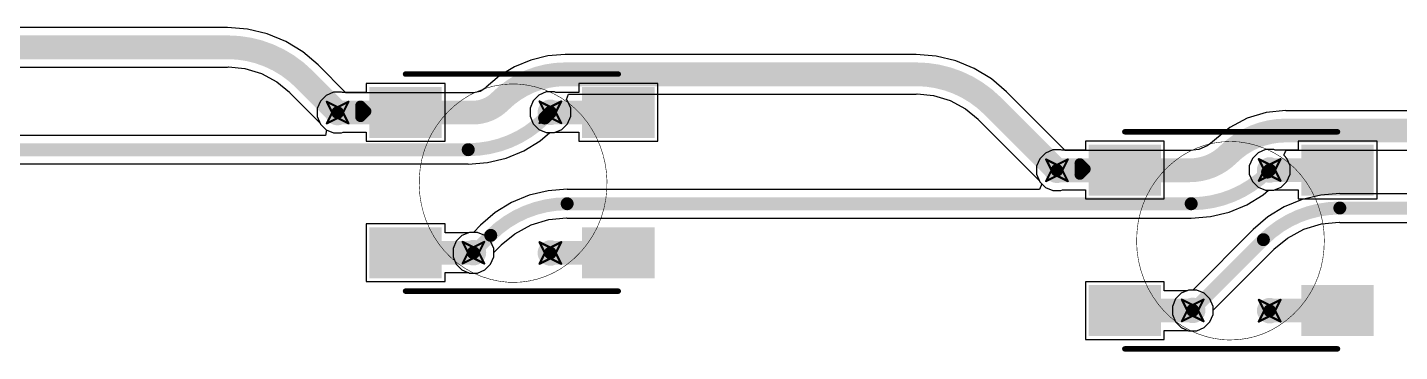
# Model space of a CAD drawing. Header units: inches. Extents: x -11 to 1110, y -7 to 455.
# Drawn here: x 395.04 to 427.29, y 300.87 to 308.49 of the extents above; entities that cross this region are included whole.
import ezdxf

# ---------------------------------------------------------------- set-up
doc = ezdxf.new("R2010")
doc.units = ezdxf.units.IN
for name, color, linetype in [('Bottom Layer', 5, 'Continuous'), ('Drill Drawing', 1, 'Continuous'), ('Mechanical 7', 56, 'Continuous'), ('Top Layer', 1, 'Continuous'), ('Top Overlay', 2, 'Continuous'), ('Top Paste', 8, 'Continuous'), ('Top Solder', 216, 'Continuous'), ('Via Holes', 16, 'Continuous')]:
    doc.layers.add(name, color=color, linetype=linetype)

msp = doc.modelspace()

# ---------------------------------------------------------------- hatches: boundary and pattern name
at = {"layer": 'Bottom Layer'}
h = msp.add_hatch(color=5, dxfattribs=at)
edge = h.paths.add_edge_path()
edge.add_arc((402.327, 306.491), 0.3, 0, 360)
h = msp.add_hatch(color=5, dxfattribs=at)
edge = h.paths.add_edge_path()
edge.add_arc((407.327, 306.498), 0.3, 0, 360)
h = msp.add_hatch(color=5, dxfattribs=at)
edge = h.paths.add_edge_path()
edge.add_arc((419.234, 305.135), 0.3, 0, 360)
h = msp.add_hatch(color=5, dxfattribs=at)
edge = h.paths.add_edge_path()
edge.add_arc((424.234, 305.142), 0.3, 0, 360)
h = msp.add_hatch(color=5, dxfattribs=at)
edge = h.paths.add_edge_path()
edge.add_arc((405.519, 303.198), 0.3, 0, 360)
h = msp.add_hatch(color=5, dxfattribs=at)
edge = h.paths.add_edge_path()
edge.add_arc((407.327, 303.191), 0.3, 0, 360)
h = msp.add_hatch(color=5, dxfattribs=at)
edge = h.paths.add_edge_path()
edge.add_arc((422.425, 301.842), 0.3, 0, 360)
h = msp.add_hatch(color=5, dxfattribs=at)
edge = h.paths.add_edge_path()
edge.add_arc((424.234, 301.835), 0.3, 0, 360)
at = {"layer": 'Top Layer'}
h = msp.add_hatch(color=1, dxfattribs=at)
edge = h.paths.add_edge_path()
edge.add_arc((402.327, 306.491), 0.3, 0, 360)
for points in [[(403.173, 306.995), (404.673, 306.995), (404.673, 305.995), (403.173, 305.995)], [(409.673, 305.995), (408.173, 305.995), (408.173, 306.995), (409.673, 306.995)], [(420.08, 305.639), (421.58, 305.639), (421.58, 304.639), (420.08, 304.639)], [(426.58, 304.639), (425.08, 304.639), (425.08, 305.639), (426.58, 305.639)], [(403.173, 303.695), (404.673, 303.695), (404.673, 302.695), (403.173, 302.695)], [(408.173, 303.695), (409.673, 303.695), (409.673, 302.695), (408.173, 302.695)], [(420.08, 302.339), (421.58, 302.339), (421.58, 301.339), (420.08, 301.339)], [(425.08, 302.339), (426.58, 302.339), (426.58, 301.339), (425.08, 301.339)]]:
    msp.add_hatch(color=1, dxfattribs=at).paths.add_polyline_path(points)
h = msp.add_hatch(color=1, dxfattribs=at)
edge = h.paths.add_edge_path()
edge.add_arc((407.327, 306.498), 0.3, 0, 360)
h = msp.add_hatch(color=1, dxfattribs=at)
edge = h.paths.add_edge_path()
edge.add_arc((419.234, 305.135), 0.3, 0, 360)
h = msp.add_hatch(color=1, dxfattribs=at)
edge = h.paths.add_edge_path()
edge.add_arc((424.234, 305.142), 0.3, 0, 360)
h = msp.add_hatch(color=1, dxfattribs=at)
edge = h.paths.add_edge_path()
edge.add_arc((405.519, 303.198), 0.3, 0, 360)
h = msp.add_hatch(color=1, dxfattribs=at)
edge = h.paths.add_edge_path()
edge.add_arc((407.327, 303.191), 0.3, 0, 360)
h = msp.add_hatch(color=1, dxfattribs=at)
edge = h.paths.add_edge_path()
edge.add_arc((422.425, 301.842), 0.3, 0, 360)
h = msp.add_hatch(color=1, dxfattribs=at)
edge = h.paths.add_edge_path()
edge.add_arc((424.234, 301.835), 0.3, 0, 360)
at = {"layer": 'Top Paste'}
for points in [[(403.173, 306.995), (404.673, 306.995), (404.673, 305.995), (403.173, 305.995)], [(409.673, 305.995), (408.173, 305.995), (408.173, 306.995), (409.673, 306.995)], [(420.08, 305.639), (421.58, 305.639), (421.58, 304.639), (420.08, 304.639)], [(426.58, 304.639), (425.08, 304.639), (425.08, 305.639), (426.58, 305.639)], [(403.173, 303.695), (404.673, 303.695), (404.673, 302.695), (403.173, 302.695)], [(408.173, 303.695), (409.673, 303.695), (409.673, 302.695), (408.173, 302.695)], [(420.08, 302.339), (421.58, 302.339), (421.58, 301.339), (420.08, 301.339)], [(425.08, 302.339), (426.58, 302.339), (426.58, 301.339), (425.08, 301.339)]]:
    msp.add_hatch(color=8, dxfattribs=at).paths.add_polyline_path(points)
at = {"layer": 'Top Solder'}
for points in [[(403.071, 307.096), (404.775, 307.096), (404.775, 305.893), (403.071, 305.893)], [(409.775, 305.893), (408.071, 305.893), (408.071, 307.096), (409.775, 307.096)], [(419.978, 305.74), (421.681, 305.74), (421.681, 304.537), (419.978, 304.537)], [(426.681, 304.537), (424.978, 304.537), (424.978, 305.74), (426.681, 305.74)], [(403.071, 303.796), (404.775, 303.796), (404.775, 302.593), (403.071, 302.593)], [(408.071, 303.796), (409.775, 303.796), (409.775, 302.593), (408.071, 302.593)], [(419.978, 302.44), (421.681, 302.44), (421.681, 301.237), (419.978, 301.237)], [(424.978, 302.44), (426.681, 302.44), (426.681, 301.237), (424.978, 301.237)]]:
    msp.add_hatch(color=216, dxfattribs=at).paths.add_polyline_path(points)
at = {"layer": 'Via Holes'}
h = msp.add_hatch(color=7, dxfattribs=at)
edge = h.paths.add_edge_path()
edge.add_arc((402.327, 306.491), 0.15, 0, 360)
h = msp.add_hatch(color=7, dxfattribs=at)
edge = h.paths.add_edge_path()
edge.add_arc((407.327, 306.498), 0.15, 0, 360)
h = msp.add_hatch(color=7, dxfattribs=at)
edge = h.paths.add_edge_path()
edge.add_arc((419.234, 305.135), 0.15, 0, 360)
h = msp.add_hatch(color=7, dxfattribs=at)
edge = h.paths.add_edge_path()
edge.add_arc((424.234, 305.142), 0.15, 0, 360)
h = msp.add_hatch(color=7, dxfattribs=at)
edge = h.paths.add_edge_path()
edge.add_arc((405.519, 303.198), 0.15, 0, 360)
h = msp.add_hatch(color=7, dxfattribs=at)
edge = h.paths.add_edge_path()
edge.add_arc((407.327, 303.191), 0.15, 0, 360)
h = msp.add_hatch(color=7, dxfattribs=at)
edge = h.paths.add_edge_path()
edge.add_arc((422.425, 301.842), 0.15, 0, 360)
h = msp.add_hatch(color=7, dxfattribs=at)
edge = h.paths.add_edge_path()
edge.add_arc((424.234, 301.835), 0.15, 0, 360)

# ---------------------------------------------------------------- linework, layer by layer
at = {"layer": 'Bottom Layer'}
for p, q in [((399.741, 308.492), (390.571, 308.492)), ((400.211, 308.455), (399.741, 308.492)), ((399.741, 308.492), (399.741, 308.492)), ((400.67, 308.345), (400.211, 308.455)), ((401.106, 308.165), (400.67, 308.345)), ((401.508, 307.918), (401.106, 308.165)), ((401.867, 307.612), (401.508, 307.918)), ((406.865, 307.727), (406.484, 307.569)), ((407.267, 307.824), (406.865, 307.727)), ((407.672, 307.856), (407.267, 307.824)), ((407.679, 307.857), (407.672, 307.856)), ((415.926, 307.857), (407.679, 307.857)), ((416.396, 307.82), (415.926, 307.857)), ((415.926, 307.857), (415.926, 307.857)), ((416.855, 307.71), (416.396, 307.82)), ((417.291, 307.53), (416.855, 307.71)), ((391.01, 307.56), (399.741, 307.56)), ((399.741, 307.56), (399.762, 307.564)), ((399.762, 307.564), (400.147, 307.526)), ((400.147, 307.526), (400.537, 307.408)), ((400.537, 307.408), (400.897, 307.215)), ((401.867, 307.611), (401.867, 307.612)), ((402.52, 306.958), (401.867, 307.611)), ((406.131, 307.353), (405.822, 307.089)), ((406.484, 307.569), (406.131, 307.353)), ((417.693, 307.283), (417.291, 307.53)), ((400.897, 307.215), (401.195, 306.97)), ((405.81, 307.075), (405.677, 306.986)), ((405.816, 307.085), (405.81, 307.075)), ((405.822, 307.089), (405.816, 307.085)), ((418.052, 306.977), (417.693, 307.283)), ((401.195, 306.97), (401.207, 306.952)), ((401.207, 306.952), (401.911, 306.249)), ((405.508, 306.958), (402.52, 306.958)), ((405.52, 306.955), (405.508, 306.958)), ((405.677, 306.986), (405.52, 306.955)), ((407.704, 306.798), (407.756, 306.925)), ((407.732, 306.769), (407.704, 306.798)), ((407.805, 306.593), (407.732, 306.769)), ((407.756, 306.925), (415.926, 306.925)), ((415.926, 306.925), (415.947, 306.929)), ((415.947, 306.929), (416.332, 306.891)), ((416.332, 306.891), (416.722, 306.773)), ((416.722, 306.773), (417.082, 306.58)), ((418.052, 306.976), (418.052, 306.977)), ((419.427, 305.601), (418.052, 306.976)), ((407.732, 306.228), (407.805, 306.403)), ((407.805, 306.403), (407.805, 306.593)), ((417.082, 306.58), (417.381, 306.335)), ((424.151, 306.493), (423.705, 306.358)), ((424.615, 306.539), (424.151, 306.493)), ((424.615, 306.536), (424.615, 306.539)), ((435.743, 306.536), (424.615, 306.536)), ((401.911, 306.249), (401.922, 306.221)), ((401.922, 306.221), (402.057, 306.086)), ((402.065, 306.083), (402.039, 305.956)), ((402.057, 306.086), (402.065, 306.083)), ((407.422, 306.02), (407.598, 306.093)), ((407.598, 306.093), (407.732, 306.228)), ((417.381, 306.335), (417.393, 306.317)), ((417.393, 306.317), (418.817, 304.893)), ((423.294, 306.138), (422.934, 305.843)), ((423.705, 306.358), (423.294, 306.138)), ((402.039, 305.956), (391.4, 305.956)), ((406.704, 305.594), (407.089, 305.83)), ((407.089, 305.83), (407.311, 306.02)), ((407.311, 306.02), (407.422, 306.02)), ((422.84, 305.763), (422.768, 305.708)), ((422.934, 305.843), (422.84, 305.763)), ((422.934, 305.843), (422.934, 305.843)), ((405.847, 305.316), (406.286, 305.421)), ((406.286, 305.421), (406.704, 305.594)), ((422.358, 305.601), (419.427, 305.601)), ((422.368, 305.599), (422.358, 305.601)), ((422.57, 305.626), (422.368, 305.599)), ((422.768, 305.708), (422.57, 305.626)), ((424.573, 305.479), (424.576, 305.504)), ((424.639, 305.413), (424.573, 305.479)), ((424.576, 305.504), (424.603, 305.574)), ((424.603, 305.574), (424.627, 305.604)), ((424.627, 305.604), (435.828, 305.604)), ((424.712, 305.237), (424.639, 305.413)), ((391.4, 305.283), (405.396, 305.283)), ((405.396, 305.28), (405.847, 305.316)), ((405.396, 305.283), (405.396, 305.28)), ((424.712, 305.047), (424.712, 305.237)), ((418.817, 304.893), (418.829, 304.864)), ((418.88, 304.813), (418.828, 304.686)), ((418.829, 304.864), (418.88, 304.813)), ((424.505, 304.737), (424.639, 304.871)), ((424.639, 304.871), (424.712, 305.047)), ((406.832, 304.548), (406.415, 304.375)), ((407.272, 304.653), (406.832, 304.548)), ((407.722, 304.688), (407.272, 304.653)), ((407.722, 304.686), (407.722, 304.688)), ((418.828, 304.686), (407.722, 304.686)), ((423.696, 304.324), (424.082, 304.56)), ((424.082, 304.56), (424.203, 304.664)), ((424.203, 304.664), (424.329, 304.664)), ((424.329, 304.664), (424.505, 304.737)), ((424.994, 304.446), (424.576, 304.273)), ((425.433, 304.551), (424.994, 304.446)), ((425.883, 304.587), (425.433, 304.551)), ((425.883, 304.584), (425.883, 304.587)), ((439.004, 304.584), (425.883, 304.584)), ((406.03, 304.139), (405.686, 303.845)), ((406.415, 304.375), (406.03, 304.139)), ((422.84, 304.046), (423.279, 304.151)), ((423.279, 304.151), (423.696, 304.324)), ((424.576, 304.273), (424.191, 304.037)), ((405.688, 303.844), (405.52, 303.676)), ((405.686, 303.845), (405.688, 303.844)), ((406.495, 303.645), (406.877, 303.849)), ((406.877, 303.849), (407.291, 303.975)), ((407.291, 303.975), (407.707, 304.016)), ((407.707, 304.016), (407.722, 304.013)), ((407.722, 304.013), (422.389, 304.013)), ((422.389, 304.01), (422.84, 304.046)), ((422.389, 304.013), (422.389, 304.01)), ((424.191, 304.037), (423.847, 303.744)), ((425.038, 303.747), (425.452, 303.873)), ((425.452, 303.873), (425.868, 303.914)), ((425.868, 303.914), (425.883, 303.911)), ((425.883, 303.911), (439.004, 303.911)), ((405.248, 303.603), (405.114, 303.469)), ((405.424, 303.676), (405.248, 303.603)), ((405.52, 303.676), (405.424, 303.676)), ((406.172, 303.38), (406.495, 303.645)), ((423.849, 303.742), (422.427, 302.32)), ((423.847, 303.744), (423.849, 303.742)), ((424.334, 303.278), (424.657, 303.543)), ((424.657, 303.543), (425.038, 303.747)), ((405.114, 303.469), (405.041, 303.293)), ((405.041, 303.293), (405.041, 303.103)), ((405.996, 303.2), (406.164, 303.367)), ((405.996, 303.103), (405.996, 303.2)), ((406.164, 303.367), (406.172, 303.38)), ((422.903, 301.844), (424.325, 303.266)), ((424.325, 303.266), (424.334, 303.278)), ((405.041, 303.103), (405.114, 302.928)), ((405.114, 302.928), (405.248, 302.793)), ((405.789, 302.793), (405.924, 302.928)), ((405.924, 302.928), (405.996, 303.103)), ((405.248, 302.793), (405.424, 302.72)), ((405.424, 302.72), (405.614, 302.72)), ((405.614, 302.72), (405.789, 302.793)), ((422.155, 302.247), (422.02, 302.113)), ((422.33, 302.32), (422.155, 302.247)), ((422.427, 302.32), (422.33, 302.32)), ((422.02, 302.113), (421.947, 301.937)), ((421.947, 301.937), (421.947, 301.747)), ((421.947, 301.747), (422.02, 301.571)), ((422.02, 301.571), (422.155, 301.437)), ((422.696, 301.437), (422.83, 301.571)), ((422.83, 301.571), (422.903, 301.747)), ((422.903, 301.747), (422.903, 301.844)), ((422.155, 301.437), (422.33, 301.364)), ((422.33, 301.364), (422.52, 301.364)), ((422.52, 301.364), (422.696, 301.437))]:
    msp.add_line(p, q, dxfattribs=at)
for points in [[(390.571, 308.026, 0.559, 0.559, 0), (399.741, 308.026, 0.559, 0.559, 0)], [(399.741, 308.026, 0.559, 0.559, -0.198912), (401.537, 307.282, 0.559, 0.559, 0)], [(406.146, 306.756, 0.559, 0.559, -0.198912), (407.679, 307.391, 0.559, 0.559, 0)], [(407.679, 307.391, 0.559, 0.559, 0), (415.926, 307.391, 0.559, 0.559, 0)], [(415.926, 307.391, 0.559, 0.559, -0.198912), (417.722, 306.647, 0.559, 0.559, 0)], [(401.537, 307.282, 0.559, 0.559, 0), (402.327, 306.491, 0.559, 0.559, 0)], [(406.146, 306.756, 0.559, 0.559, -0.198912), (405.508, 306.491, 0.559, 0.559, 0)], [(402.327, 306.491, 0.559, 0.559, 0), (405.508, 306.491, 0.559, 0.559, 0)], [(417.722, 306.647, 0.559, 0.559, 0), (419.234, 305.135, 0.559, 0.559, 0)], [(407.193, 306.363, 0.305, 0.305, -0.198912), (405.396, 305.619, 0.305, 0.305, 0)], [(407.193, 306.363, 0.305, 0.305, 0), (407.327, 306.498, 0.305, 0.305, 0)], [(423.266, 305.511, 0.559, 0.559, -0.198912), (424.615, 306.07, 0.559, 0.559, 0)], [(424.615, 306.07, 0.559, 0.559, 0), (435.828, 306.07, 0.559, 0.559, 0)], [(391.4, 305.619, 0.305, 0.305, 0), (405.396, 305.619, 0.305, 0.305, 0)], [(423.266, 305.511, 0.559, 0.559, -0.198912), (422.358, 305.135, 0.559, 0.559, 0)], [(419.234, 305.135, 0.559, 0.559, 0), (422.358, 305.135, 0.559, 0.559, 0)], [(424.185, 305.093, 0.305, 0.305, -0.198912), (422.389, 304.349, 0.305, 0.305, 0)], [(424.185, 305.093, 0.305, 0.305, 0), (424.234, 305.142, 0.305, 0.305, 0)], [(405.926, 303.605, 0.305, 0.305, -0.198912), (407.722, 304.349, 0.305, 0.305, 0)], [(407.722, 304.349, 0.305, 0.305, 0), (422.389, 304.349, 0.305, 0.305, 0)], [(424.087, 303.504, 0.305, 0.305, -0.198912), (425.883, 304.248, 0.305, 0.305, 0)], [(425.883, 304.248, 0.305, 0.305, 0), (439.004, 304.248, 0.305, 0.305, 0)], [(405.519, 303.198, 0.305, 0.305, 0), (405.926, 303.605, 0.305, 0.305, 0)], [(422.425, 301.842, 0.305, 0.305, 0), (424.087, 303.504, 0.305, 0.305, 0)]]:
    msp.add_lwpolyline(points, format="xyseb", dxfattribs=at)
for points in [[(399.601, 308.026, 0.279, 0.279, 1), (399.881, 308.026, 0.279, 0.279, 1)], [(399.601, 308.026, 0.279, 0.279, 1), (399.881, 308.026, 0.279, 0.279, 1)], [(407.539, 307.391, 0.279, 0.279, 1), (407.819, 307.391, 0.279, 0.279, 1)], [(407.539, 307.391, 0.279, 0.279, 1), (407.819, 307.391, 0.279, 0.279, 1)], [(415.786, 307.391, 0.279, 0.279, 1), (416.066, 307.391, 0.279, 0.279, 1)], [(415.786, 307.391, 0.279, 0.279, 1), (416.066, 307.391, 0.279, 0.279, 1)], [(401.397, 307.282, 0.279, 0.279, 1), (401.677, 307.282, 0.279, 0.279, 1)], [(401.397, 307.282, 0.279, 0.279, 1), (401.677, 307.282, 0.279, 0.279, 1)], [(406.006, 306.756, 0.279, 0.279, 1), (406.286, 306.756, 0.279, 0.279, 1)], [(406.006, 306.756, 0.279, 0.279, 1), (406.286, 306.756, 0.279, 0.279, 1)], [(402.188, 306.491, 0.279, 0.279, 1), (402.467, 306.491, 0.279, 0.279, 1)], [(402.188, 306.491, 0.279, 0.279, 1), (402.467, 306.491, 0.279, 0.279, 1)], [(405.368, 306.491, 0.279, 0.279, 1), (405.647, 306.491, 0.279, 0.279, 1)], [(405.368, 306.491, 0.279, 0.279, 1), (405.647, 306.491, 0.279, 0.279, 1)], [(417.582, 306.647, 0.279, 0.279, 1), (417.862, 306.647, 0.279, 0.279, 1)], [(417.582, 306.647, 0.279, 0.279, 1), (417.862, 306.647, 0.279, 0.279, 1)], [(407.116, 306.363, 0.152, 0.152, 1), (407.269, 306.363, 0.152, 0.152, 1)], [(407.116, 306.363, 0.152, 0.152, 1), (407.269, 306.363, 0.152, 0.152, 1)], [(407.251, 306.498, 0.152, 0.152, 1), (407.404, 306.498, 0.152, 0.152, 1)], [(424.475, 306.07, 0.279, 0.279, 1), (424.754, 306.07, 0.279, 0.279, 1)], [(424.475, 306.07, 0.279, 0.279, 1), (424.754, 306.07, 0.279, 0.279, 1)], [(405.32, 305.619, 0.152, 0.152, 1), (405.473, 305.619, 0.152, 0.152, 1)], [(405.32, 305.619, 0.152, 0.152, 1), (405.473, 305.619, 0.152, 0.152, 1)], [(423.126, 305.511, 0.279, 0.279, 1), (423.405, 305.511, 0.279, 0.279, 1)], [(423.126, 305.511, 0.279, 0.279, 1), (423.405, 305.511, 0.279, 0.279, 1)], [(419.094, 305.135, 0.279, 0.279, 1), (419.374, 305.135, 0.279, 0.279, 1)], [(419.094, 305.135, 0.279, 0.279, 1), (419.374, 305.135, 0.279, 0.279, 1)], [(422.218, 305.135, 0.279, 0.279, 1), (422.497, 305.135, 0.279, 0.279, 1)], [(422.218, 305.135, 0.279, 0.279, 1), (422.497, 305.135, 0.279, 0.279, 1)], [(424.109, 305.093, 0.152, 0.152, 1), (424.262, 305.093, 0.152, 0.152, 1)], [(424.109, 305.093, 0.152, 0.152, 1), (424.262, 305.093, 0.152, 0.152, 1)], [(424.158, 305.142, 0.152, 0.152, 1), (424.31, 305.142, 0.152, 0.152, 1)], [(407.646, 304.349, 0.152, 0.152, 1), (407.798, 304.349, 0.152, 0.152, 1)], [(407.646, 304.349, 0.152, 0.152, 1), (407.798, 304.349, 0.152, 0.152, 1)], [(422.313, 304.349, 0.152, 0.152, 1), (422.466, 304.349, 0.152, 0.152, 1)], [(422.313, 304.349, 0.152, 0.152, 1), (422.466, 304.349, 0.152, 0.152, 1)], [(425.807, 304.248, 0.152, 0.152, 1), (425.959, 304.248, 0.152, 0.152, 1)], [(425.807, 304.248, 0.152, 0.152, 1), (425.959, 304.248, 0.152, 0.152, 1)], [(405.85, 303.605, 0.152, 0.152, 1), (406.002, 303.605, 0.152, 0.152, 1)], [(405.85, 303.605, 0.152, 0.152, 1), (406.002, 303.605, 0.152, 0.152, 1)], [(424.011, 303.504, 0.152, 0.152, 1), (424.163, 303.504, 0.152, 0.152, 1)], [(424.011, 303.504, 0.152, 0.152, 1), (424.163, 303.504, 0.152, 0.152, 1)], [(405.442, 303.198, 0.152, 0.152, 1), (405.595, 303.198, 0.152, 0.152, 1)], [(422.349, 301.842, 0.152, 0.152, 1), (422.501, 301.842, 0.152, 0.152, 1)]]:
    msp.add_lwpolyline(points, format="xyseb", close=True, dxfattribs=at)
at = {"layer": 'Drill Drawing'}
for points in [[(402.073, 306.745, 0.0508, 0.0508, 0), (402.327, 306.618, 0.0508, 0.0508, 0)], [(402.073, 306.745, 0.0508, 0.0508, 0), (402.2, 306.491, 0.0508, 0.0508, 0)], [(402.327, 306.618, 0.0508, 0.0508, 0), (402.581, 306.745, 0.0508, 0.0508, 0)], [(402.454, 306.491, 0.0508, 0.0508, 0), (402.581, 306.745, 0.0508, 0.0508, 0)], [(407.073, 306.752, 0.0508, 0.0508, 0), (407.327, 306.625, 0.0508, 0.0508, 0)], [(407.073, 306.752, 0.0508, 0.0508, 0), (407.2, 306.498, 0.0508, 0.0508, 0)], [(407.327, 306.625, 0.0508, 0.0508, 0), (407.581, 306.752, 0.0508, 0.0508, 0)], [(407.454, 306.498, 0.0508, 0.0508, 0), (407.581, 306.752, 0.0508, 0.0508, 0)], [(402.073, 306.237, 0.0508, 0.0508, 0), (402.2, 306.491, 0.0508, 0.0508, 0)], [(402.073, 306.237, 0.0508, 0.0508, 0), (402.327, 306.364, 0.0508, 0.0508, 0)], [(402.327, 306.364, 0.0508, 0.0508, 0), (402.581, 306.237, 0.0508, 0.0508, 0)], [(402.454, 306.491, 0.0508, 0.0508, 0), (402.581, 306.237, 0.0508, 0.0508, 0)], [(407.073, 306.244, 0.0508, 0.0508, 0), (407.2, 306.498, 0.0508, 0.0508, 0)], [(407.073, 306.244, 0.0508, 0.0508, 0), (407.327, 306.371, 0.0508, 0.0508, 0)], [(407.327, 306.371, 0.0508, 0.0508, 0), (407.581, 306.244, 0.0508, 0.0508, 0)], [(407.454, 306.498, 0.0508, 0.0508, 0), (407.581, 306.244, 0.0508, 0.0508, 0)], [(418.98, 305.389, 0.0508, 0.0508, 0), (419.234, 305.262, 0.0508, 0.0508, 0)], [(418.98, 305.389, 0.0508, 0.0508, 0), (419.107, 305.135, 0.0508, 0.0508, 0)], [(419.234, 305.262, 0.0508, 0.0508, 0), (419.488, 305.389, 0.0508, 0.0508, 0)], [(419.361, 305.135, 0.0508, 0.0508, 0), (419.488, 305.389, 0.0508, 0.0508, 0)], [(423.98, 305.396, 0.0508, 0.0508, 0), (424.234, 305.269, 0.0508, 0.0508, 0)], [(423.98, 305.396, 0.0508, 0.0508, 0), (424.107, 305.142, 0.0508, 0.0508, 0)], [(424.234, 305.269, 0.0508, 0.0508, 0), (424.488, 305.396, 0.0508, 0.0508, 0)], [(424.361, 305.142, 0.0508, 0.0508, 0), (424.488, 305.396, 0.0508, 0.0508, 0)], [(418.98, 304.881, 0.0508, 0.0508, 0), (419.107, 305.135, 0.0508, 0.0508, 0)], [(419.361, 305.135, 0.0508, 0.0508, 0), (419.488, 304.881, 0.0508, 0.0508, 0)], [(423.98, 304.888, 0.0508, 0.0508, 0), (424.107, 305.142, 0.0508, 0.0508, 0)], [(424.361, 305.142, 0.0508, 0.0508, 0), (424.488, 304.888, 0.0508, 0.0508, 0)], [(418.98, 304.881, 0.0508, 0.0508, 0), (419.234, 305.008, 0.0508, 0.0508, 0)], [(419.234, 305.008, 0.0508, 0.0508, 0), (419.488, 304.881, 0.0508, 0.0508, 0)], [(423.98, 304.888, 0.0508, 0.0508, 0), (424.234, 305.015, 0.0508, 0.0508, 0)], [(424.234, 305.015, 0.0508, 0.0508, 0), (424.488, 304.888, 0.0508, 0.0508, 0)], [(405.265, 303.452, 0.0508, 0.0508, 0), (405.519, 303.325, 0.0508, 0.0508, 0)], [(405.265, 303.452, 0.0508, 0.0508, 0), (405.392, 303.198, 0.0508, 0.0508, 0)], [(405.519, 303.325, 0.0508, 0.0508, 0), (405.773, 303.452, 0.0508, 0.0508, 0)], [(405.646, 303.198, 0.0508, 0.0508, 0), (405.773, 303.452, 0.0508, 0.0508, 0)], [(405.265, 302.944, 0.0508, 0.0508, 0), (405.392, 303.198, 0.0508, 0.0508, 0)], [(405.646, 303.198, 0.0508, 0.0508, 0), (405.773, 302.944, 0.0508, 0.0508, 0)], [(407.073, 303.445, 0.0508, 0.0508, 0), (407.327, 303.318, 0.0508, 0.0508, 0)], [(407.073, 303.445, 0.0508, 0.0508, 0), (407.2, 303.191, 0.0508, 0.0508, 0)], [(407.073, 302.937, 0.0508, 0.0508, 0), (407.2, 303.191, 0.0508, 0.0508, 0)], [(407.327, 303.318, 0.0508, 0.0508, 0), (407.581, 303.445, 0.0508, 0.0508, 0)], [(407.454, 303.191, 0.0508, 0.0508, 0), (407.581, 303.445, 0.0508, 0.0508, 0)], [(407.454, 303.191, 0.0508, 0.0508, 0), (407.581, 302.937, 0.0508, 0.0508, 0)], [(405.265, 302.944, 0.0508, 0.0508, 0), (405.519, 303.071, 0.0508, 0.0508, 0)], [(405.519, 303.071, 0.0508, 0.0508, 0), (405.773, 302.944, 0.0508, 0.0508, 0)], [(407.073, 302.937, 0.0508, 0.0508, 0), (407.327, 303.064, 0.0508, 0.0508, 0)], [(407.327, 303.064, 0.0508, 0.0508, 0), (407.581, 302.937, 0.0508, 0.0508, 0)], [(422.171, 302.096, 0.0508, 0.0508, 0), (422.425, 301.969, 0.0508, 0.0508, 0)], [(422.171, 302.096, 0.0508, 0.0508, 0), (422.298, 301.842, 0.0508, 0.0508, 0)], [(422.171, 301.588, 0.0508, 0.0508, 0), (422.298, 301.842, 0.0508, 0.0508, 0)], [(422.425, 301.969, 0.0508, 0.0508, 0), (422.679, 302.096, 0.0508, 0.0508, 0)], [(422.552, 301.842, 0.0508, 0.0508, 0), (422.679, 302.096, 0.0508, 0.0508, 0)], [(422.552, 301.842, 0.0508, 0.0508, 0), (422.679, 301.588, 0.0508, 0.0508, 0)], [(423.98, 302.089, 0.0508, 0.0508, 0), (424.234, 301.962, 0.0508, 0.0508, 0)], [(423.98, 302.089, 0.0508, 0.0508, 0), (424.107, 301.835, 0.0508, 0.0508, 0)], [(424.234, 301.962, 0.0508, 0.0508, 0), (424.488, 302.089, 0.0508, 0.0508, 0)], [(424.361, 301.835, 0.0508, 0.0508, 0), (424.488, 302.089, 0.0508, 0.0508, 0)], [(422.171, 301.588, 0.0508, 0.0508, 0), (422.425, 301.715, 0.0508, 0.0508, 0)], [(422.425, 301.715, 0.0508, 0.0508, 0), (422.679, 301.588, 0.0508, 0.0508, 0)], [(423.98, 301.581, 0.0508, 0.0508, 0), (424.107, 301.835, 0.0508, 0.0508, 0)], [(423.98, 301.581, 0.0508, 0.0508, 0), (424.234, 301.708, 0.0508, 0.0508, 0)], [(424.234, 301.708, 0.0508, 0.0508, 0), (424.488, 301.581, 0.0508, 0.0508, 0)], [(424.361, 301.835, 0.0508, 0.0508, 0), (424.488, 301.581, 0.0508, 0.0508, 0)]]:
    msp.add_lwpolyline(points, format="xyseb", dxfattribs=at)
for points in [[(402.061, 306.745, 0.0254, 0.0254, 1), (402.086, 306.745, 0.0254, 0.0254, 1)], [(402.061, 306.745, 0.0254, 0.0254, 1), (402.086, 306.745, 0.0254, 0.0254, 1)], [(402.569, 306.745, 0.0254, 0.0254, 1), (402.594, 306.745, 0.0254, 0.0254, 1)], [(402.569, 306.745, 0.0254, 0.0254, 1), (402.594, 306.745, 0.0254, 0.0254, 1)], [(407.061, 306.752, 0.0254, 0.0254, 1), (407.086, 306.752, 0.0254, 0.0254, 1)], [(407.061, 306.752, 0.0254, 0.0254, 1), (407.086, 306.752, 0.0254, 0.0254, 1)], [(407.569, 306.752, 0.0254, 0.0254, 1), (407.594, 306.752, 0.0254, 0.0254, 1)], [(407.569, 306.752, 0.0254, 0.0254, 1), (407.594, 306.752, 0.0254, 0.0254, 1)], [(402.188, 306.491, 0.0254, 0.0254, 1), (402.213, 306.491, 0.0254, 0.0254, 1)], [(402.188, 306.491, 0.0254, 0.0254, 1), (402.213, 306.491, 0.0254, 0.0254, 1)], [(402.315, 306.618, 0.0254, 0.0254, 1), (402.34, 306.618, 0.0254, 0.0254, 1)], [(402.315, 306.618, 0.0254, 0.0254, 1), (402.34, 306.618, 0.0254, 0.0254, 1)], [(402.315, 306.364, 0.0254, 0.0254, 1), (402.34, 306.364, 0.0254, 0.0254, 1)], [(402.315, 306.364, 0.0254, 0.0254, 1), (402.34, 306.364, 0.0254, 0.0254, 1)], [(402.442, 306.491, 0.0254, 0.0254, 1), (402.467, 306.491, 0.0254, 0.0254, 1)], [(402.442, 306.491, 0.0254, 0.0254, 1), (402.467, 306.491, 0.0254, 0.0254, 1)], [(407.188, 306.498, 0.0254, 0.0254, 1), (407.213, 306.498, 0.0254, 0.0254, 1)], [(407.188, 306.498, 0.0254, 0.0254, 1), (407.213, 306.498, 0.0254, 0.0254, 1)], [(407.315, 306.625, 0.0254, 0.0254, 1), (407.34, 306.625, 0.0254, 0.0254, 1)], [(407.315, 306.625, 0.0254, 0.0254, 1), (407.34, 306.625, 0.0254, 0.0254, 1)], [(407.315, 306.371, 0.0254, 0.0254, 1), (407.34, 306.371, 0.0254, 0.0254, 1)], [(407.315, 306.371, 0.0254, 0.0254, 1), (407.34, 306.371, 0.0254, 0.0254, 1)], [(407.442, 306.498, 0.0254, 0.0254, 1), (407.467, 306.498, 0.0254, 0.0254, 1)], [(407.442, 306.498, 0.0254, 0.0254, 1), (407.467, 306.498, 0.0254, 0.0254, 1)], [(402.061, 306.237, 0.0254, 0.0254, 1), (402.086, 306.237, 0.0254, 0.0254, 1)], [(402.061, 306.237, 0.0254, 0.0254, 1), (402.086, 306.237, 0.0254, 0.0254, 1)], [(402.569, 306.237, 0.0254, 0.0254, 1), (402.594, 306.237, 0.0254, 0.0254, 1)], [(402.569, 306.237, 0.0254, 0.0254, 1), (402.594, 306.237, 0.0254, 0.0254, 1)], [(407.061, 306.244, 0.0254, 0.0254, 1), (407.086, 306.244, 0.0254, 0.0254, 1)], [(407.061, 306.244, 0.0254, 0.0254, 1), (407.086, 306.244, 0.0254, 0.0254, 1)], [(407.569, 306.244, 0.0254, 0.0254, 1), (407.594, 306.244, 0.0254, 0.0254, 1)], [(407.569, 306.244, 0.0254, 0.0254, 1), (407.594, 306.244, 0.0254, 0.0254, 1)], [(418.967, 305.389, 0.0254, 0.0254, 1), (418.993, 305.389, 0.0254, 0.0254, 1)], [(418.967, 305.389, 0.0254, 0.0254, 1), (418.993, 305.389, 0.0254, 0.0254, 1)], [(419.475, 305.389, 0.0254, 0.0254, 1), (419.501, 305.389, 0.0254, 0.0254, 1)], [(419.475, 305.389, 0.0254, 0.0254, 1), (419.501, 305.389, 0.0254, 0.0254, 1)], [(423.967, 305.396, 0.0254, 0.0254, 1), (423.993, 305.396, 0.0254, 0.0254, 1)], [(423.967, 305.396, 0.0254, 0.0254, 1), (423.993, 305.396, 0.0254, 0.0254, 1)], [(424.475, 305.396, 0.0254, 0.0254, 1), (424.501, 305.396, 0.0254, 0.0254, 1)], [(424.475, 305.396, 0.0254, 0.0254, 1), (424.501, 305.396, 0.0254, 0.0254, 1)], [(419.094, 305.135, 0.0254, 0.0254, 1), (419.12, 305.135, 0.0254, 0.0254, 1)], [(419.094, 305.135, 0.0254, 0.0254, 1), (419.12, 305.135, 0.0254, 0.0254, 1)], [(419.221, 305.262, 0.0254, 0.0254, 1), (419.247, 305.262, 0.0254, 0.0254, 1)], [(419.221, 305.262, 0.0254, 0.0254, 1), (419.247, 305.262, 0.0254, 0.0254, 1)], [(419.348, 305.135, 0.0254, 0.0254, 1), (419.374, 305.135, 0.0254, 0.0254, 1)], [(419.348, 305.135, 0.0254, 0.0254, 1), (419.374, 305.135, 0.0254, 0.0254, 1)], [(424.094, 305.142, 0.0254, 0.0254, 1), (424.12, 305.142, 0.0254, 0.0254, 1)], [(424.094, 305.142, 0.0254, 0.0254, 1), (424.12, 305.142, 0.0254, 0.0254, 1)], [(424.221, 305.269, 0.0254, 0.0254, 1), (424.247, 305.269, 0.0254, 0.0254, 1)], [(424.221, 305.269, 0.0254, 0.0254, 1), (424.247, 305.269, 0.0254, 0.0254, 1)], [(424.348, 305.142, 0.0254, 0.0254, 1), (424.374, 305.142, 0.0254, 0.0254, 1)], [(424.348, 305.142, 0.0254, 0.0254, 1), (424.374, 305.142, 0.0254, 0.0254, 1)], [(418.967, 304.881, 0.0254, 0.0254, 1), (418.993, 304.881, 0.0254, 0.0254, 1)], [(418.967, 304.881, 0.0254, 0.0254, 1), (418.993, 304.881, 0.0254, 0.0254, 1)], [(419.221, 305.008, 0.0254, 0.0254, 1), (419.247, 305.008, 0.0254, 0.0254, 1)], [(419.221, 305.008, 0.0254, 0.0254, 1), (419.247, 305.008, 0.0254, 0.0254, 1)], [(419.475, 304.881, 0.0254, 0.0254, 1), (419.501, 304.881, 0.0254, 0.0254, 1)], [(419.475, 304.881, 0.0254, 0.0254, 1), (419.501, 304.881, 0.0254, 0.0254, 1)], [(423.967, 304.888, 0.0254, 0.0254, 1), (423.993, 304.888, 0.0254, 0.0254, 1)], [(423.967, 304.888, 0.0254, 0.0254, 1), (423.993, 304.888, 0.0254, 0.0254, 1)], [(424.221, 305.015, 0.0254, 0.0254, 1), (424.247, 305.015, 0.0254, 0.0254, 1)], [(424.221, 305.015, 0.0254, 0.0254, 1), (424.247, 305.015, 0.0254, 0.0254, 1)], [(424.475, 304.888, 0.0254, 0.0254, 1), (424.501, 304.888, 0.0254, 0.0254, 1)], [(424.475, 304.888, 0.0254, 0.0254, 1), (424.501, 304.888, 0.0254, 0.0254, 1)], [(405.252, 303.452, 0.0254, 0.0254, 1), (405.277, 303.452, 0.0254, 0.0254, 1)], [(405.252, 303.452, 0.0254, 0.0254, 1), (405.277, 303.452, 0.0254, 0.0254, 1)], [(405.76, 303.452, 0.0254, 0.0254, 1), (405.785, 303.452, 0.0254, 0.0254, 1)], [(405.76, 303.452, 0.0254, 0.0254, 1), (405.785, 303.452, 0.0254, 0.0254, 1)], [(405.379, 303.198, 0.0254, 0.0254, 1), (405.404, 303.198, 0.0254, 0.0254, 1)], [(405.379, 303.198, 0.0254, 0.0254, 1), (405.404, 303.198, 0.0254, 0.0254, 1)], [(405.506, 303.325, 0.0254, 0.0254, 1), (405.531, 303.325, 0.0254, 0.0254, 1)], [(405.506, 303.325, 0.0254, 0.0254, 1), (405.531, 303.325, 0.0254, 0.0254, 1)], [(405.633, 303.198, 0.0254, 0.0254, 1), (405.658, 303.198, 0.0254, 0.0254, 1)], [(405.633, 303.198, 0.0254, 0.0254, 1), (405.658, 303.198, 0.0254, 0.0254, 1)], [(407.061, 303.445, 0.0254, 0.0254, 1), (407.086, 303.445, 0.0254, 0.0254, 1)], [(407.061, 303.445, 0.0254, 0.0254, 1), (407.086, 303.445, 0.0254, 0.0254, 1)], [(407.188, 303.191, 0.0254, 0.0254, 1), (407.213, 303.191, 0.0254, 0.0254, 1)], [(407.188, 303.191, 0.0254, 0.0254, 1), (407.213, 303.191, 0.0254, 0.0254, 1)], [(407.315, 303.318, 0.0254, 0.0254, 1), (407.34, 303.318, 0.0254, 0.0254, 1)], [(407.315, 303.318, 0.0254, 0.0254, 1), (407.34, 303.318, 0.0254, 0.0254, 1)], [(407.442, 303.191, 0.0254, 0.0254, 1), (407.467, 303.191, 0.0254, 0.0254, 1)], [(407.442, 303.191, 0.0254, 0.0254, 1), (407.467, 303.191, 0.0254, 0.0254, 1)], [(407.569, 303.445, 0.0254, 0.0254, 1), (407.594, 303.445, 0.0254, 0.0254, 1)], [(407.569, 303.445, 0.0254, 0.0254, 1), (407.594, 303.445, 0.0254, 0.0254, 1)], [(405.252, 302.944, 0.0254, 0.0254, 1), (405.277, 302.944, 0.0254, 0.0254, 1)], [(405.252, 302.944, 0.0254, 0.0254, 1), (405.277, 302.944, 0.0254, 0.0254, 1)], [(405.506, 303.071, 0.0254, 0.0254, 1), (405.531, 303.071, 0.0254, 0.0254, 1)], [(405.506, 303.071, 0.0254, 0.0254, 1), (405.531, 303.071, 0.0254, 0.0254, 1)], [(405.76, 302.944, 0.0254, 0.0254, 1), (405.785, 302.944, 0.0254, 0.0254, 1)], [(405.76, 302.944, 0.0254, 0.0254, 1), (405.785, 302.944, 0.0254, 0.0254, 1)], [(407.061, 302.937, 0.0254, 0.0254, 1), (407.086, 302.937, 0.0254, 0.0254, 1)], [(407.061, 302.937, 0.0254, 0.0254, 1), (407.086, 302.937, 0.0254, 0.0254, 1)], [(407.315, 303.064, 0.0254, 0.0254, 1), (407.34, 303.064, 0.0254, 0.0254, 1)], [(407.315, 303.064, 0.0254, 0.0254, 1), (407.34, 303.064, 0.0254, 0.0254, 1)], [(407.569, 302.937, 0.0254, 0.0254, 1), (407.594, 302.937, 0.0254, 0.0254, 1)], [(407.569, 302.937, 0.0254, 0.0254, 1), (407.594, 302.937, 0.0254, 0.0254, 1)], [(422.158, 302.096, 0.0254, 0.0254, 1), (422.184, 302.096, 0.0254, 0.0254, 1)], [(422.158, 302.096, 0.0254, 0.0254, 1), (422.184, 302.096, 0.0254, 0.0254, 1)], [(422.285, 301.842, 0.0254, 0.0254, 1), (422.311, 301.842, 0.0254, 0.0254, 1)], [(422.285, 301.842, 0.0254, 0.0254, 1), (422.311, 301.842, 0.0254, 0.0254, 1)], [(422.412, 301.969, 0.0254, 0.0254, 1), (422.438, 301.969, 0.0254, 0.0254, 1)], [(422.412, 301.969, 0.0254, 0.0254, 1), (422.438, 301.969, 0.0254, 0.0254, 1)], [(422.539, 301.842, 0.0254, 0.0254, 1), (422.565, 301.842, 0.0254, 0.0254, 1)], [(422.539, 301.842, 0.0254, 0.0254, 1), (422.565, 301.842, 0.0254, 0.0254, 1)], [(422.666, 302.096, 0.0254, 0.0254, 1), (422.692, 302.096, 0.0254, 0.0254, 1)], [(422.666, 302.096, 0.0254, 0.0254, 1), (422.692, 302.096, 0.0254, 0.0254, 1)], [(423.967, 302.089, 0.0254, 0.0254, 1), (423.993, 302.089, 0.0254, 0.0254, 1)], [(423.967, 302.089, 0.0254, 0.0254, 1), (423.993, 302.089, 0.0254, 0.0254, 1)], [(424.221, 301.962, 0.0254, 0.0254, 1), (424.247, 301.962, 0.0254, 0.0254, 1)], [(424.221, 301.962, 0.0254, 0.0254, 1), (424.247, 301.962, 0.0254, 0.0254, 1)], [(424.475, 302.089, 0.0254, 0.0254, 1), (424.501, 302.089, 0.0254, 0.0254, 1)], [(424.475, 302.089, 0.0254, 0.0254, 1), (424.501, 302.089, 0.0254, 0.0254, 1)], [(422.158, 301.588, 0.0254, 0.0254, 1), (422.184, 301.588, 0.0254, 0.0254, 1)], [(422.158, 301.588, 0.0254, 0.0254, 1), (422.184, 301.588, 0.0254, 0.0254, 1)], [(422.412, 301.715, 0.0254, 0.0254, 1), (422.438, 301.715, 0.0254, 0.0254, 1)], [(422.412, 301.715, 0.0254, 0.0254, 1), (422.438, 301.715, 0.0254, 0.0254, 1)], [(422.666, 301.588, 0.0254, 0.0254, 1), (422.692, 301.588, 0.0254, 0.0254, 1)], [(422.666, 301.588, 0.0254, 0.0254, 1), (422.692, 301.588, 0.0254, 0.0254, 1)], [(423.967, 301.581, 0.0254, 0.0254, 1), (423.993, 301.581, 0.0254, 0.0254, 1)], [(423.967, 301.581, 0.0254, 0.0254, 1), (423.993, 301.581, 0.0254, 0.0254, 1)], [(424.094, 301.835, 0.0254, 0.0254, 1), (424.12, 301.835, 0.0254, 0.0254, 1)], [(424.094, 301.835, 0.0254, 0.0254, 1), (424.12, 301.835, 0.0254, 0.0254, 1)], [(424.221, 301.708, 0.0254, 0.0254, 1), (424.247, 301.708, 0.0254, 0.0254, 1)], [(424.221, 301.708, 0.0254, 0.0254, 1), (424.247, 301.708, 0.0254, 0.0254, 1)], [(424.348, 301.835, 0.0254, 0.0254, 1), (424.374, 301.835, 0.0254, 0.0254, 1)], [(424.348, 301.835, 0.0254, 0.0254, 1), (424.374, 301.835, 0.0254, 0.0254, 1)], [(424.475, 301.581, 0.0254, 0.0254, 1), (424.501, 301.581, 0.0254, 0.0254, 1)], [(424.475, 301.581, 0.0254, 0.0254, 1), (424.501, 301.581, 0.0254, 0.0254, 1)]]:
    msp.add_lwpolyline(points, format="xyseb", close=True, dxfattribs=at)
at = {"layer": 'Mechanical 7'}
for points in [[(405.259, 306.794, 0.0127, 0.0127, -0.167647), (406.587, 307.16, 0.0127, 0.0127, 0)], [(406.587, 307.16, 0.0127, 0.0127, -0.245849), (408.307, 306.093, 0.0127, 0.0127, 0)], [(404.248, 304.973, 0.0127, 0.0127, -0.233327), (405.259, 306.794, 0.0127, 0.0127, 0)], [(408.307, 306.093, 0.0127, 0.0127, -0.152302), (408.654, 304.692, 0.0127, 0.0127, 0)], [(422.177, 305.478, 0.0127, 0.0127, -0.168059), (423.514, 305.802, 0.0127, 0.0127, 0)], [(423.514, 305.802, 0.0127, 0.0127, -0.245427), (425.204, 304.679, 0.0127, 0.0127, 0)], [(421.116, 303.693, 0.0127, 0.0127, -0.233694), (422.177, 305.478, 0.0127, 0.0127, 0)], [(404.594, 303.573, 0.0127, 0.0127, -0.152433), (404.248, 304.973, 0.0127, 0.0127, 0)], [(408.654, 304.692, 0.0127, 0.0127, -0.223754), (407.708, 302.914, 0.0127, 0.0127, 0)], [(425.204, 304.679, 0.0127, 0.0127, -0.15205), (425.509, 303.268, 0.0127, 0.0127, 0)], [(406.318, 302.505, 0.0127, 0.0127, -0.245436), (404.594, 303.573, 0.0127, 0.0127, 0)], [(421.617, 301.985, 0.0127, 0.0127, -0.190006), (421.116, 303.693, 0.0127, 0.0127, 0)], [(425.509, 303.268, 0.0127, 0.0127, -0.259813), (424.268, 301.376, 0.0127, 0.0127, 0)], [(407.708, 302.914, 0.0127, 0.0127, -0.160291), (406.454, 302.499, 0.0127, 0.0127, 0)], [(406.318, 302.505, 0.0127, 0.0127, 0), (406.331, 302.504, 0.0127, 0.0127, 0)], [(406.331, 302.504, 0.0127, 0.0127, 0), (406.345, 302.503, 0.0127, 0.0127, 0)], [(406.345, 302.503, 0.0127, 0.0127, 0), (406.358, 302.502, 0.0127, 0.0127, 0)], [(406.358, 302.502, 0.0127, 0.0127, 0), (406.372, 302.502, 0.0127, 0.0127, 0)], [(406.372, 302.502, 0.0127, 0.0127, 0), (406.386, 302.501, 0.0127, 0.0127, 0)], [(406.386, 302.501, 0.0127, 0.0127, 0), (406.399, 302.5, 0.0127, 0.0127, 0)], [(406.399, 302.5, 0.0127, 0.0127, 0), (406.413, 302.5, 0.0127, 0.0127, 0)], [(406.413, 302.5, 0.0127, 0.0127, 0), (406.426, 302.499, 0.0127, 0.0127, 0)], [(406.454, 302.499, 0.0127, 0.0127, -0.006246), (406.426, 302.499, 0.0127, 0.0127, 0)], [(423.111, 301.156, 0.0127, 0.0127, -0.207104), (421.617, 301.985, 0.0127, 0.0127, 0)], [(424.268, 301.376, 0.0127, 0.0127, -0.118354), (423.315, 301.147, 0.0127, 0.0127, 0)], [(423.193, 301.15, 0.0127, 0.0127, -0.009665), (423.111, 301.156, 0.0127, 0.0127, 0)], [(423.315, 301.147, 0.0127, 0.0127, -0.013429), (423.193, 301.15, 0.0127, 0.0127, 0)]]:
    msp.add_lwpolyline(points, format="xyseb", dxfattribs=at)
for points in [[(406.583, 307.16, 0.00635, 0.00635, 1), (406.59, 307.16, 0.00635, 0.00635, 1)], [(406.583, 307.16, 0.00635, 0.00635, 1), (406.59, 307.16, 0.00635, 0.00635, 1)], [(405.256, 306.794, 0.00635, 0.00635, 1), (405.262, 306.794, 0.00635, 0.00635, 1)], [(405.256, 306.794, 0.00635, 0.00635, 1), (405.262, 306.794, 0.00635, 0.00635, 1)], [(408.304, 306.093, 0.00635, 0.00635, 1), (408.311, 306.093, 0.00635, 0.00635, 1)], [(408.304, 306.093, 0.00635, 0.00635, 1), (408.311, 306.093, 0.00635, 0.00635, 1)], [(423.51, 305.802, 0.00635, 0.00635, 1), (423.517, 305.802, 0.00635, 0.00635, 1)], [(423.51, 305.802, 0.00635, 0.00635, 1), (423.517, 305.802, 0.00635, 0.00635, 1)], [(422.173, 305.478, 0.00635, 0.00635, 1), (422.18, 305.478, 0.00635, 0.00635, 1)], [(422.173, 305.478, 0.00635, 0.00635, 1), (422.18, 305.478, 0.00635, 0.00635, 1)], [(404.245, 304.973, 0.00635, 0.00635, 1), (404.252, 304.973, 0.00635, 0.00635, 1)], [(404.245, 304.973, 0.00635, 0.00635, 1), (404.252, 304.973, 0.00635, 0.00635, 1)], [(408.65, 304.692, 0.00635, 0.00635, 1), (408.657, 304.692, 0.00635, 0.00635, 1)], [(408.65, 304.692, 0.00635, 0.00635, 1), (408.657, 304.692, 0.00635, 0.00635, 1)], [(425.201, 304.679, 0.00635, 0.00635, 1), (425.208, 304.679, 0.00635, 0.00635, 1)], [(425.201, 304.679, 0.00635, 0.00635, 1), (425.208, 304.679, 0.00635, 0.00635, 1)], [(404.591, 303.573, 0.00635, 0.00635, 1), (404.598, 303.573, 0.00635, 0.00635, 1)], [(404.591, 303.573, 0.00635, 0.00635, 1), (404.598, 303.573, 0.00635, 0.00635, 1)], [(421.113, 303.693, 0.00635, 0.00635, 1), (421.119, 303.693, 0.00635, 0.00635, 1)], [(421.113, 303.693, 0.00635, 0.00635, 1), (421.119, 303.693, 0.00635, 0.00635, 1)], [(425.506, 303.268, 0.00635, 0.00635, 1), (425.512, 303.268, 0.00635, 0.00635, 1)], [(425.506, 303.268, 0.00635, 0.00635, 1), (425.512, 303.268, 0.00635, 0.00635, 1)], [(407.705, 302.914, 0.00635, 0.00635, 1), (407.711, 302.914, 0.00635, 0.00635, 1)], [(407.705, 302.914, 0.00635, 0.00635, 1), (407.711, 302.914, 0.00635, 0.00635, 1)], [(406.315, 302.505, 0.00635, 0.00635, 1), (406.321, 302.505, 0.00635, 0.00635, 1)], [(406.315, 302.505, 0.00635, 0.00635, 1), (406.321, 302.505, 0.00635, 0.00635, 1)], [(406.328, 302.504, 0.00635, 0.00635, 1), (406.335, 302.504, 0.00635, 0.00635, 1)], [(406.328, 302.504, 0.00635, 0.00635, 1), (406.335, 302.504, 0.00635, 0.00635, 1)], [(406.342, 302.503, 0.00635, 0.00635, 1), (406.348, 302.503, 0.00635, 0.00635, 1)], [(406.342, 302.503, 0.00635, 0.00635, 1), (406.348, 302.503, 0.00635, 0.00635, 1)], [(406.355, 302.502, 0.00635, 0.00635, 1), (406.362, 302.502, 0.00635, 0.00635, 1)], [(406.355, 302.502, 0.00635, 0.00635, 1), (406.362, 302.502, 0.00635, 0.00635, 1)], [(406.369, 302.502, 0.00635, 0.00635, 1), (406.375, 302.502, 0.00635, 0.00635, 1)], [(406.369, 302.502, 0.00635, 0.00635, 1), (406.375, 302.502, 0.00635, 0.00635, 1)], [(406.383, 302.501, 0.00635, 0.00635, 1), (406.389, 302.501, 0.00635, 0.00635, 1)], [(406.383, 302.501, 0.00635, 0.00635, 1), (406.389, 302.501, 0.00635, 0.00635, 1)], [(406.396, 302.5, 0.00635, 0.00635, 1), (406.402, 302.5, 0.00635, 0.00635, 1)], [(406.396, 302.5, 0.00635, 0.00635, 1), (406.402, 302.5, 0.00635, 0.00635, 1)], [(406.41, 302.5, 0.00635, 0.00635, 1), (406.416, 302.5, 0.00635, 0.00635, 1)], [(406.41, 302.5, 0.00635, 0.00635, 1), (406.416, 302.5, 0.00635, 0.00635, 1)], [(406.423, 302.499, 0.00635, 0.00635, 1), (406.43, 302.499, 0.00635, 0.00635, 1)], [(406.423, 302.499, 0.00635, 0.00635, 1), (406.43, 302.499, 0.00635, 0.00635, 1)], [(406.45, 302.499, 0.00635, 0.00635, 1), (406.457, 302.499, 0.00635, 0.00635, 1)], [(406.45, 302.499, 0.00635, 0.00635, 1), (406.457, 302.499, 0.00635, 0.00635, 1)], [(421.613, 301.985, 0.00635, 0.00635, 1), (421.62, 301.985, 0.00635, 0.00635, 1)], [(421.613, 301.985, 0.00635, 0.00635, 1), (421.62, 301.985, 0.00635, 0.00635, 1)], [(424.265, 301.376, 0.00635, 0.00635, 1), (424.271, 301.376, 0.00635, 0.00635, 1)], [(424.265, 301.376, 0.00635, 0.00635, 1), (424.271, 301.376, 0.00635, 0.00635, 1)], [(423.108, 301.156, 0.00635, 0.00635, 1), (423.115, 301.156, 0.00635, 0.00635, 1)], [(423.108, 301.156, 0.00635, 0.00635, 1), (423.115, 301.156, 0.00635, 0.00635, 1)], [(423.19, 301.15, 0.00635, 0.00635, 1), (423.196, 301.15, 0.00635, 0.00635, 1)], [(423.19, 301.15, 0.00635, 0.00635, 1), (423.196, 301.15, 0.00635, 0.00635, 1)], [(423.312, 301.147, 0.00635, 0.00635, 1), (423.319, 301.147, 0.00635, 0.00635, 1)], [(423.312, 301.147, 0.00635, 0.00635, 1), (423.319, 301.147, 0.00635, 0.00635, 1)]]:
    msp.add_lwpolyline(points, format="xyseb", close=True, dxfattribs=at)
at = {"layer": 'Top Layer'}
for p, q in [((404.851, 307.173), (402.995, 307.173)), ((402.995, 307.173), (402.995, 306.961)), ((404.851, 305.817), (404.851, 307.173)), ((409.851, 307.173), (407.995, 307.173)), ((407.995, 307.173), (407.995, 306.961)), ((409.851, 305.817), (409.851, 307.173)), ((401.922, 306.762), (401.85, 306.586)), ((402.057, 306.896), (401.922, 306.762)), ((402.232, 306.969), (402.057, 306.896)), ((402.422, 306.969), (402.232, 306.969)), ((402.442, 306.961), (402.422, 306.969)), ((402.995, 306.961), (402.442, 306.961)), ((406.922, 306.769), (406.85, 306.593)), ((407.057, 306.903), (406.922, 306.769)), ((407.232, 306.976), (407.057, 306.903)), ((407.422, 306.976), (407.232, 306.976)), ((407.459, 306.961), (407.422, 306.976)), ((407.995, 306.961), (407.459, 306.961)), ((401.85, 306.586), (401.85, 306.396)), ((401.85, 306.396), (401.922, 306.221)), ((406.85, 306.593), (406.85, 306.403)), ((406.85, 306.403), (406.922, 306.228)), ((401.922, 306.221), (402.057, 306.086)), ((402.057, 306.086), (402.232, 306.014)), ((406.922, 306.228), (407.057, 306.093)), ((407.057, 306.093), (407.232, 306.02)), ((402.232, 306.014), (402.422, 306.014)), ((402.422, 306.014), (402.459, 306.029)), ((402.459, 306.029), (402.995, 306.029)), ((402.995, 306.029), (402.995, 305.817)), ((402.995, 305.817), (404.851, 305.817)), ((407.232, 306.02), (407.422, 306.02)), ((407.422, 306.02), (407.442, 306.029)), ((407.442, 306.029), (407.995, 306.029)), ((407.995, 306.029), (407.995, 305.817)), ((407.995, 305.817), (409.851, 305.817)), ((421.757, 305.816), (419.902, 305.816)), ((419.902, 305.816), (419.902, 305.605)), ((421.757, 304.461), (421.757, 305.816)), ((426.757, 305.816), (424.902, 305.816)), ((424.902, 305.816), (424.902, 305.605)), ((426.757, 304.461), (426.757, 305.816)), ((418.963, 305.54), (418.829, 305.406)), ((419.139, 305.613), (418.963, 305.54)), ((419.329, 305.613), (419.139, 305.613)), ((419.349, 305.605), (419.329, 305.613)), ((419.902, 305.605), (419.349, 305.605)), ((423.829, 305.413), (423.756, 305.237)), ((423.963, 305.547), (423.829, 305.413)), ((424.139, 305.62), (423.963, 305.547)), ((424.329, 305.62), (424.139, 305.62)), ((424.365, 305.605), (424.329, 305.62)), ((424.902, 305.605), (424.365, 305.605)), ((418.829, 305.406), (418.756, 305.23)), ((418.756, 305.23), (418.756, 305.04)), ((423.756, 305.237), (423.756, 305.047)), ((418.756, 305.04), (418.829, 304.864)), ((418.829, 304.864), (418.963, 304.73)), ((423.756, 305.047), (423.829, 304.871)), ((423.829, 304.871), (423.963, 304.737)), ((418.963, 304.73), (419.139, 304.657)), ((419.139, 304.657), (419.329, 304.657)), ((419.329, 304.657), (419.365, 304.672)), ((419.365, 304.672), (419.902, 304.672)), ((419.902, 304.672), (419.902, 304.461)), ((419.902, 304.461), (421.757, 304.461)), ((423.963, 304.737), (424.139, 304.664)), ((424.139, 304.664), (424.329, 304.664)), ((424.329, 304.664), (424.349, 304.672)), ((424.349, 304.672), (424.902, 304.672)), ((424.902, 304.672), (424.902, 304.461)), ((424.902, 304.461), (426.757, 304.461)), ((404.851, 303.873), (402.995, 303.873)), ((402.995, 303.873), (402.995, 302.517)), ((404.851, 303.661), (404.851, 303.873)), ((405.387, 303.661), (404.851, 303.661)), ((405.424, 303.676), (405.387, 303.661)), ((405.614, 303.676), (405.424, 303.676)), ((405.789, 303.603), (405.614, 303.676)), ((405.924, 303.469), (405.789, 303.603)), ((405.996, 303.293), (405.924, 303.469)), ((405.996, 303.103), (405.996, 303.293)), ((405.789, 302.793), (405.924, 302.928)), ((405.924, 302.928), (405.996, 303.103)), ((402.995, 302.517), (404.851, 302.517)), ((404.851, 302.517), (404.851, 302.729)), ((404.851, 302.729), (405.404, 302.729)), ((405.404, 302.729), (405.424, 302.72)), ((405.424, 302.72), (405.614, 302.72)), ((405.614, 302.72), (405.789, 302.793)), ((421.757, 302.516), (419.902, 302.516)), ((419.902, 302.516), (419.902, 301.161)), ((421.757, 302.305), (421.757, 302.516)), ((422.294, 302.305), (421.757, 302.305)), ((422.33, 302.32), (422.294, 302.305)), ((422.52, 302.32), (422.33, 302.32)), ((422.696, 302.247), (422.52, 302.32)), ((422.83, 302.113), (422.696, 302.247)), ((422.903, 301.937), (422.83, 302.113)), ((422.903, 301.747), (422.903, 301.937)), ((422.696, 301.437), (422.83, 301.571)), ((422.83, 301.571), (422.903, 301.747)), ((421.757, 301.161), (421.757, 301.372)), ((421.757, 301.372), (422.31, 301.372)), ((422.31, 301.372), (422.33, 301.364)), ((422.33, 301.364), (422.52, 301.364)), ((422.52, 301.364), (422.696, 301.437)), ((419.902, 301.161), (421.757, 301.161))]:
    msp.add_line(p, q, dxfattribs=at)
for points in [[(402.327, 306.495, 0.559, 0.559, 0), (403.923, 306.495, 0.559, 0.559, 0)], [(407.327, 306.495, 0.559, 0.559, 0), (408.923, 306.495, 0.559, 0.559, 0)], [(419.234, 305.139, 0.559, 0.559, 0), (420.83, 305.139, 0.559, 0.559, 0)], [(424.234, 305.139, 0.559, 0.559, 0), (425.83, 305.139, 0.559, 0.559, 0)], [(403.923, 303.195, 0.559, 0.559, 0), (405.519, 303.195, 0.559, 0.559, 0)], [(407.327, 303.195, 0.559, 0.559, 0), (408.923, 303.195, 0.559, 0.559, 0)], [(420.83, 301.839, 0.559, 0.559, 0), (422.425, 301.839, 0.559, 0.559, 0)], [(424.234, 301.839, 0.559, 0.559, 0), (425.83, 301.839, 0.559, 0.559, 0)]]:
    msp.add_lwpolyline(points, format="xyseb", dxfattribs=at)
for points in [[(402.188, 306.495, 0.279, 0.279, 1), (402.467, 306.495, 0.279, 0.279, 1)], [(403.783, 306.495, 0.279, 0.279, 1), (404.063, 306.495, 0.279, 0.279, 1)], [(407.188, 306.495, 0.279, 0.279, 1), (407.467, 306.495, 0.279, 0.279, 1)], [(408.783, 306.495, 0.279, 0.279, 1), (409.063, 306.495, 0.279, 0.279, 1)], [(419.094, 305.139, 0.279, 0.279, 1), (419.374, 305.139, 0.279, 0.279, 1)], [(420.69, 305.139, 0.279, 0.279, 1), (420.969, 305.139, 0.279, 0.279, 1)], [(424.094, 305.139, 0.279, 0.279, 1), (424.374, 305.139, 0.279, 0.279, 1)], [(425.69, 305.139, 0.279, 0.279, 1), (425.969, 305.139, 0.279, 0.279, 1)], [(403.783, 303.195, 0.279, 0.279, 1), (404.063, 303.195, 0.279, 0.279, 1)], [(405.379, 303.195, 0.279, 0.279, 1), (405.658, 303.195, 0.279, 0.279, 1)], [(407.188, 303.195, 0.279, 0.279, 1), (407.467, 303.195, 0.279, 0.279, 1)], [(408.783, 303.195, 0.279, 0.279, 1), (409.063, 303.195, 0.279, 0.279, 1)], [(420.69, 301.839, 0.279, 0.279, 1), (420.969, 301.839, 0.279, 0.279, 1)], [(422.285, 301.839, 0.279, 0.279, 1), (422.565, 301.839, 0.279, 0.279, 1)], [(424.094, 301.839, 0.279, 0.279, 1), (424.374, 301.839, 0.279, 0.279, 1)], [(425.69, 301.839, 0.279, 0.279, 1), (425.969, 301.839, 0.279, 0.279, 1)]]:
    msp.add_lwpolyline(points, format="xyseb", close=True, dxfattribs=at)
at = {"layer": 'Top Overlay'}
for points in [[(403.923, 307.396, 0.127, 0.127, 0), (408.923, 307.396, 0.127, 0.127, 0)], [(402.867, 306.648, 0.254, 0.254, 0), (402.994, 306.521, 0.254, 0.254, 0)], [(402.867, 306.394, 0.254, 0.254, 0), (402.867, 306.648, 0.254, 0.254, 0)], [(402.867, 306.394, 0.254, 0.254, 0), (402.994, 306.521, 0.254, 0.254, 0)], [(420.83, 306.039, 0.127, 0.127, 0), (425.83, 306.039, 0.127, 0.127, 0)], [(419.774, 305.292, 0.254, 0.254, 0), (419.901, 305.165, 0.254, 0.254, 0)], [(419.774, 305.038, 0.254, 0.254, 0), (419.774, 305.292, 0.254, 0.254, 0)], [(419.774, 305.038, 0.254, 0.254, 0), (419.901, 305.165, 0.254, 0.254, 0)], [(403.923, 302.294, 0.127, 0.127, 0), (408.923, 302.294, 0.127, 0.127, 0)], [(420.83, 300.938, 0.127, 0.127, 0), (425.83, 300.938, 0.127, 0.127, 0)]]:
    msp.add_lwpolyline(points, format="xyseb", dxfattribs=at)
for points in [[(403.891, 307.396, 0.0635, 0.0635, 1), (403.955, 307.396, 0.0635, 0.0635, 1)], [(408.891, 307.396, 0.0635, 0.0635, 1), (408.955, 307.396, 0.0635, 0.0635, 1)], [(402.803, 306.648, 0.127, 0.127, 1), (402.93, 306.648, 0.127, 0.127, 1)], [(402.803, 306.648, 0.127, 0.127, 1), (402.93, 306.648, 0.127, 0.127, 1)], [(402.803, 306.394, 0.127, 0.127, 1), (402.93, 306.394, 0.127, 0.127, 1)], [(402.803, 306.394, 0.127, 0.127, 1), (402.93, 306.394, 0.127, 0.127, 1)], [(402.93, 306.521, 0.127, 0.127, 1), (403.057, 306.521, 0.127, 0.127, 1)], [(402.93, 306.521, 0.127, 0.127, 1), (403.057, 306.521, 0.127, 0.127, 1)], [(420.798, 306.039, 0.0635, 0.0635, 1), (420.861, 306.039, 0.0635, 0.0635, 1)], [(425.798, 306.039, 0.0635, 0.0635, 1), (425.861, 306.039, 0.0635, 0.0635, 1)], [(419.71, 305.292, 0.127, 0.127, 1), (419.837, 305.292, 0.127, 0.127, 1)], [(419.71, 305.292, 0.127, 0.127, 1), (419.837, 305.292, 0.127, 0.127, 1)], [(419.71, 305.038, 0.127, 0.127, 1), (419.837, 305.038, 0.127, 0.127, 1)], [(419.71, 305.038, 0.127, 0.127, 1), (419.837, 305.038, 0.127, 0.127, 1)], [(419.837, 305.165, 0.127, 0.127, 1), (419.964, 305.165, 0.127, 0.127, 1)], [(419.837, 305.165, 0.127, 0.127, 1), (419.964, 305.165, 0.127, 0.127, 1)], [(403.891, 302.294, 0.0635, 0.0635, 1), (403.955, 302.294, 0.0635, 0.0635, 1)], [(408.891, 302.294, 0.0635, 0.0635, 1), (408.955, 302.294, 0.0635, 0.0635, 1)], [(420.798, 300.938, 0.0635, 0.0635, 1), (420.861, 300.938, 0.0635, 0.0635, 1)], [(425.798, 300.938, 0.0635, 0.0635, 1), (425.861, 300.938, 0.0635, 0.0635, 1)]]:
    msp.add_lwpolyline(points, format="xyseb", close=True, dxfattribs=at)

doc.saveas('drawing.dxf')
